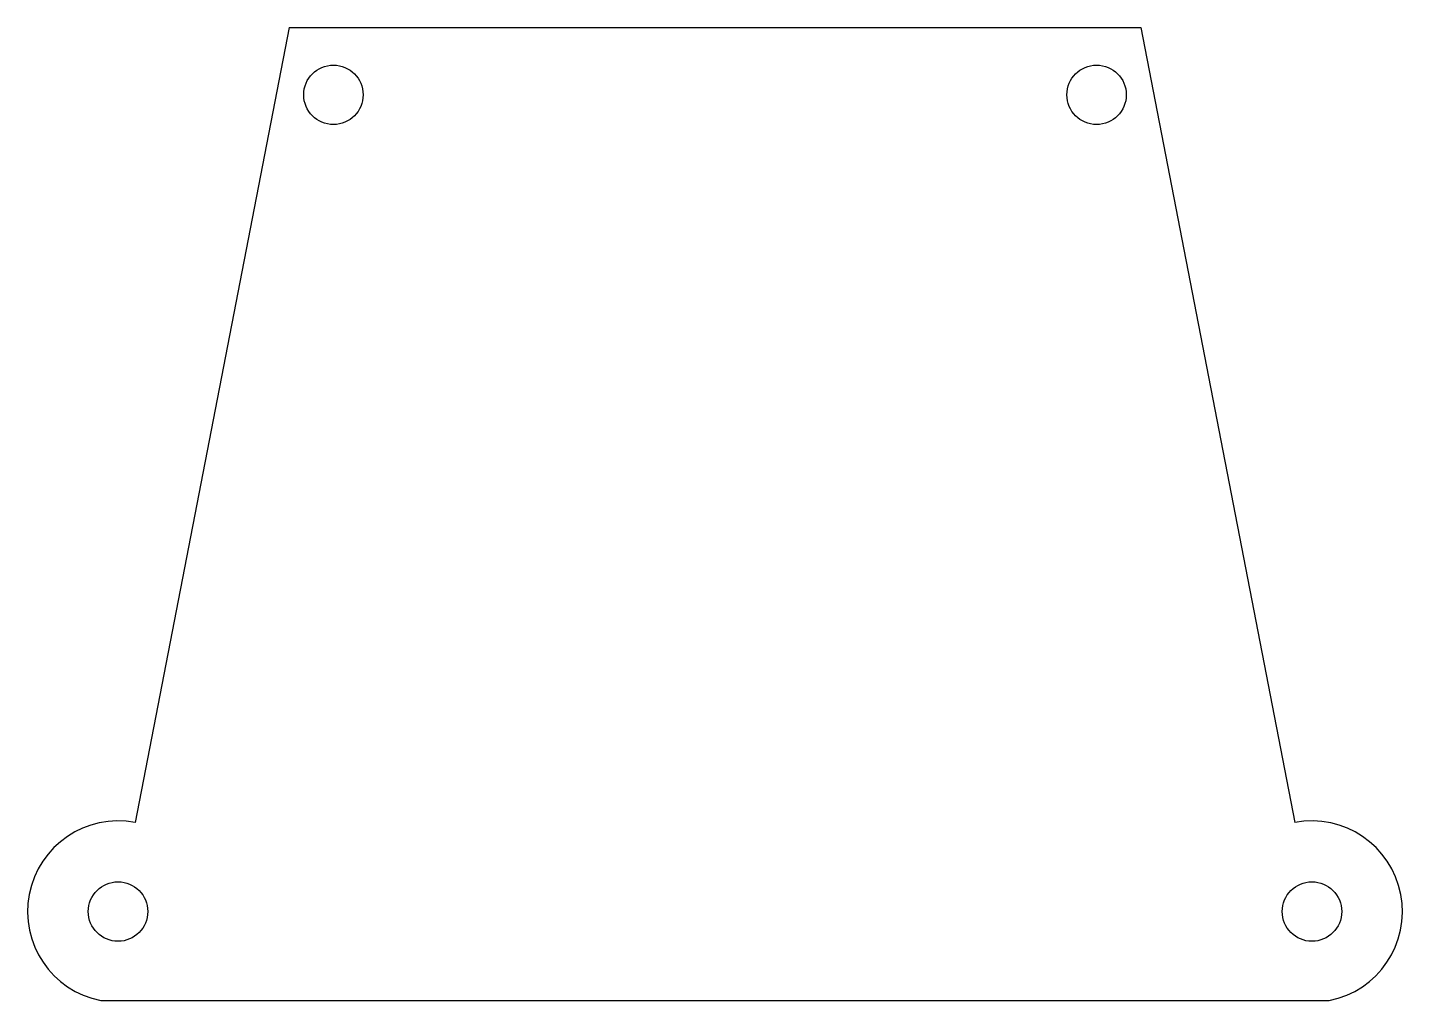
# Model space of a CAD drawing. Extents: x -34.7 to 34.7, y -24.5 to 24.5.
import ezdxf

# ---------------------------------------------------------------- set-up
doc = ezdxf.new("R2010")
doc.units = 0
doc.header["$MEASUREMENT"] = 0
doc.layers.add('VISIBLE', color=7, linetype='CONTINUOUS')

msp = doc.modelspace()

# ---------------------------------------------------------------- linework, layer by layer
at = {"layer": 'VISIBLE'}
for p, q in [((-21.5, 24.545), (-29.263, -15.571)), ((-21.5, 24.545), (21.5, 24.545)), ((21.5, 24.545), (29.263, -15.571)), ((-31, -24.545), (31, -24.545))]:
    msp.add_line(p, q, dxfattribs=at)
for centre in [(-19.262, 21.149), (19.262, 21.149), (-30.132, -20.058), (30.132, -20.058)]:
    msp.add_circle(centre, 1.5, dxfattribs=at)
for centre, start, end in [((-30.132, -20.058), 79.04722, 259.04722), ((30.132, -20.058), 280.95278, 100.95278)]:
    msp.add_arc(centre, 4.57, start, end, dxfattribs=at)

doc.saveas('drawing.dxf')
